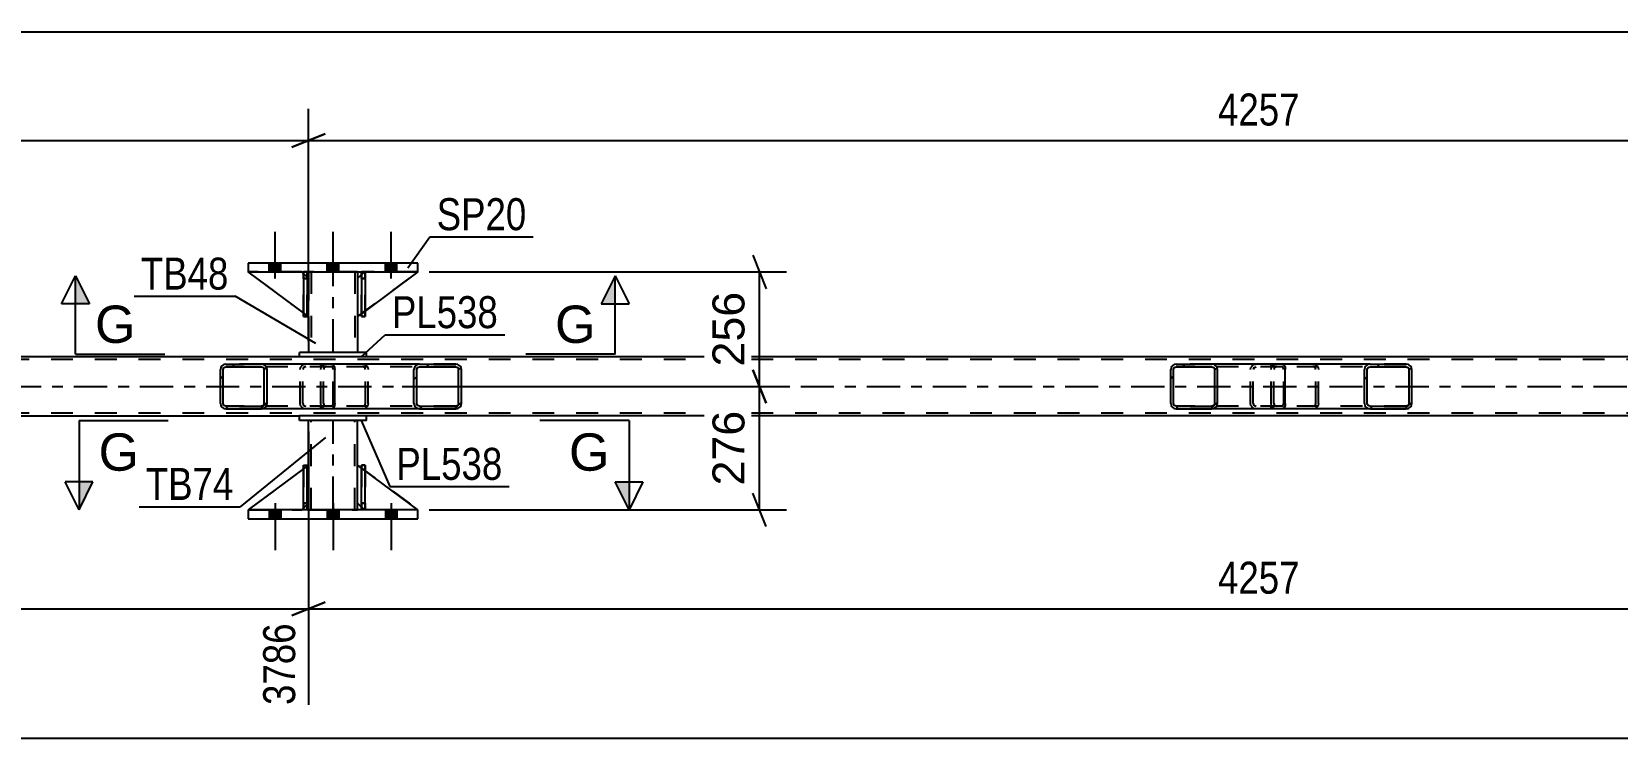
# Model space of a CAD drawing. Header units: millimetres. Extents: x 0 to 841, y 0 to 594.
# Drawn here: x 124.6 to 266.7, y 197.4 to 260.6 of the extents above; entities that cross this region are included whole.
import ezdxf

# ---------------------------------------------------------------- set-up
doc = ezdxf.new("R2010")
doc.units = ezdxf.units.MM
doc.linetypes.add('DXK_LINE_DOT2', pattern=[3.9198, 1.9599, -1.9599])
doc.linetypes.add('DXK_LINE_DOT3', pattern=[5.9187, 2.979, -0.9799, 0.9799, -0.9799])
doc.styles.add('Arial', font='arial.ttf', dxfattribs={"height": 0.2})
doc.styles.add('Arial Narrow', font='ARIALN.TTF', dxfattribs={"height": 0.2})

# ---------------------------------------------------------------- blocks, each defined once
blk = doc.blocks.new('Part-717034159-3066 - 2994')
at = {"color": 2, "linetype": 'Continuous'}
for p, q in [((716.29, 231.53), (57.38, 231.53)), ((57.38, 226.25), (148.62, 226.25)), ((318.88, 226.25), (154.62, 226.25))]:
    blk.add_line(p, q, dxfattribs=at)
at = {"color": 7, "linetype": 'DXK_LINE_DOT2'}
for p, q in [((716.29, 231.29), (57.38, 231.29)), ((716.29, 226.49), (57.38, 226.49)), ((154.62, 226.25), (148.62, 226.25))]:
    blk.add_line(p, q, dxfattribs=at)
at = {"color": 7, "linetype": 'DXK_LINE_DOT3'}
blk.add_line((57.38, 228.89), (716.29, 228.89), dxfattribs=at)
blk = doc.blocks.new('Part-717034159-3139 - 2994')
at = {"color": 7, "linetype": 'DXK_LINE_DOT2'}
for p, q in [((154.42, 239.14), (153.82, 238.54)), ((153.82, 235.14), (159.22, 239.14)), ((159.22, 239.14), (154.42, 239.14)), ((153.82, 238.54), (153.82, 235.14))]:
    blk.add_line(p, q, dxfattribs=at)
blk = doc.blocks.new('Part-717034159-3170 - 2994')
at = {"color": 2, "linetype": 'Continuous'}
for p, q in [((154.17, 238.89), (153.82, 238.54)), ((159.22, 239.14), (154.49, 235.64)), ((153.82, 238.54), (153.82, 235.14)), ((154.17, 235.4), (153.82, 235.14))]:
    blk.add_line(p, q, dxfattribs=at)
at = {"color": 7, "linetype": 'DXK_LINE_DOT2'}
for p, q in [((154.42, 239.14), (154.17, 238.89)), ((159.22, 239.14), (154.42, 239.14)), ((154.49, 235.64), (154.17, 235.4))]:
    blk.add_line(p, q, dxfattribs=at)
blk = doc.blocks.new('Bolt-717034159-3060 - 2994')
at = {"linetype": 'Continuous'}
for points in [[(145.9, 239.14), (146.94, 239.14), (146.94, 239.94), (145.9, 239.94)], [(145.9, 239.14), (146.94, 239.14), (146.94, 239.94), (145.9, 239.94)], [(145.9, 239.14), (146.94, 239.14), (146.94, 239.94), (145.9, 239.94)], [(151.1, 239.14), (152.14, 239.14), (152.14, 239.94), (151.1, 239.94)], [(151.1, 239.14), (152.14, 239.14), (152.14, 239.94), (151.1, 239.94)], [(156.3, 239.14), (157.34, 239.14), (157.34, 239.94), (156.3, 239.94)], [(156.3, 239.14), (157.34, 239.14), (157.34, 239.94), (156.3, 239.94)], [(156.3, 239.14), (157.34, 239.14), (157.34, 239.94), (156.3, 239.94)]]:
    blk.add_hatch(color=1, dxfattribs=at).paths.add_polyline_path(points)
at = {"color": 1, "linetype": 'Continuous'}
for p, q in [((146.42, 238.54), (146.42, 242.74)), ((146.42, 238.54), (146.42, 242.74)), ((146.42, 238.54), (146.42, 242.74)), ((151.62, 238.54), (151.62, 242.74)), ((151.62, 238.54), (151.62, 242.74)), ((156.82, 238.54), (156.82, 242.74)), ((156.82, 238.54), (156.82, 242.74)), ((156.82, 238.54), (156.82, 242.74)), ((145.9, 239.14), (145.9, 239.94)), ((145.9, 239.14), (145.9, 239.94)), ((145.9, 239.14), (145.9, 239.94)), ((146.94, 239.14), (146.94, 239.94)), ((146.94, 239.14), (146.94, 239.94)), ((146.94, 239.14), (146.94, 239.94)), ((151.1, 239.14), (151.1, 239.94)), ((151.1, 239.14), (151.1, 239.94)), ((152.14, 239.14), (152.14, 239.94)), ((152.14, 239.14), (152.14, 239.94)), ((156.3, 239.14), (156.3, 239.94)), ((156.3, 239.14), (156.3, 239.94)), ((156.3, 239.14), (156.3, 239.94)), ((157.34, 239.14), (157.34, 239.94)), ((157.34, 239.14), (157.34, 239.94)), ((157.34, 239.14), (157.34, 239.94))]:
    blk.add_line(p, q, dxfattribs=at)
blk = doc.blocks.new('Part-717034159-3137 - 2994')
at = {"linetype": 'Continuous'}
h = blk.add_hatch(dxfattribs=at)
h.set_pattern_fill('', scale=0.7, style=0, pattern_type=0)
h.set_pattern_definition([(45, (248.2128, 230.5906), (-1.57154, 1.57154), [])])
h.paths.add_polyline_path([(248.25, 230.41), (248.21, 230.59), (248.1, 230.75), (247.94, 230.85), (247.74, 230.89), (244.51, 230.89), (244.31, 230.85), (244.14, 230.75), (244.03, 230.59), (244, 230.41), (244, 227.37), (244.03, 227.18), (244.14, 227.03), (244.31, 226.92), (244.51, 226.89), (247.74, 226.89), (247.94, 226.92), (248.1, 227.03), (248.21, 227.18), (248.25, 227.37)])
h.paths.add_polyline_path([(247.98, 227.28), (247.92, 227.2), (247.84, 227.15), (247.74, 227.13), (244.51, 227.13), (244.41, 227.15), (244.33, 227.2), (244.27, 227.28), (244.25, 227.37), (244.25, 230.41), (244.27, 230.5), (244.33, 230.58), (244.41, 230.63), (244.51, 230.65), (247.74, 230.65), (247.84, 230.63), (247.92, 230.58), (247.98, 230.5), (248, 230.41), (248, 227.37)])
at = {"color": 7, "linetype": 'DXK_LINE_DOT2'}
for p, q in [((235.65, 230.41), (235.68, 230.59)), ((235.65, 227.37), (235.65, 230.41)), ((235.92, 230.5), (235.9, 230.41)), ((235.9, 227.37), (235.9, 230.41)), ((235.98, 230.58), (235.92, 230.5)), ((235.96, 230.85), (236.16, 230.89)), ((236.06, 230.63), (235.98, 230.58)), ((236.16, 230.65), (236.06, 230.63)), ((236.64, 230.89), (236.16, 230.89)), ((247.74, 230.65), (236.16, 230.65)), ((239.39, 230.89), (239.59, 230.85)), ((239.49, 230.63), (239.39, 230.65)), ((239.57, 230.58), (239.49, 230.63)), ((239.63, 230.5), (239.57, 230.58)), ((239.65, 230.41), (239.63, 230.5)), ((239.65, 227.37), (239.65, 230.41)), ((239.86, 230.59), (239.9, 230.41)), ((239.9, 227.37), (239.9, 230.41)), ((247.74, 230.89), (244.51, 230.89)), ((235.68, 227.18), (235.65, 227.37)), ((235.9, 227.37), (235.92, 227.28)), ((235.92, 227.28), (235.98, 227.2)), ((239.57, 227.2), (239.63, 227.28)), ((239.63, 227.28), (239.65, 227.37)), ((239.9, 227.37), (239.86, 227.18)), ((236.16, 226.89), (235.96, 226.92)), ((235.98, 227.2), (236.06, 227.15)), ((236.06, 227.15), (236.16, 227.13)), ((247.74, 227.13), (236.16, 227.13)), ((236.64, 226.89), (236.16, 226.89)), ((239.39, 227.13), (239.49, 227.15)), ((239.59, 226.92), (239.39, 226.89)), ((239.49, 227.15), (239.57, 227.2)), ((247.74, 226.89), (244.51, 226.89))]:
    blk.add_line(p, q, dxfattribs=at)
at = {"color": 2, "linetype": 'Continuous'}
for p, q in [((244.51, 230.89), (236.64, 230.89)), ((244.03, 230.59), (244, 230.41)), ((244, 227.37), (244, 230.41)), ((244.25, 230.41), (244.27, 230.5)), ((244.25, 227.37), (244.25, 230.41)), ((244.27, 230.5), (244.33, 230.58)), ((244.51, 230.89), (244.31, 230.85)), ((244.33, 230.58), (244.41, 230.63)), ((244.41, 230.63), (244.51, 230.65)), ((244.51, 230.89), (247.74, 230.89)), ((244.51, 230.65), (247.74, 230.65)), ((247.94, 230.85), (247.74, 230.89)), ((247.74, 230.65), (247.84, 230.63)), ((247.84, 230.63), (247.92, 230.58)), ((247.92, 230.58), (247.98, 230.5)), ((247.98, 230.5), (248, 230.41)), ((248, 227.37), (248, 230.41)), ((248.25, 230.41), (248.21, 230.59)), ((248.25, 227.37), (248.25, 230.41)), ((244, 227.37), (244.03, 227.18)), ((244.27, 227.28), (244.25, 227.37)), ((244.33, 227.2), (244.27, 227.28)), ((247.98, 227.28), (247.92, 227.2)), ((248, 227.37), (247.98, 227.28)), ((248.21, 227.18), (248.25, 227.37)), ((244.51, 226.89), (236.64, 226.89)), ((244.31, 226.92), (244.51, 226.89)), ((244.41, 227.15), (244.33, 227.2)), ((244.51, 227.13), (244.41, 227.15)), ((244.51, 227.13), (247.74, 227.13)), ((244.51, 226.89), (247.74, 226.89)), ((247.84, 227.15), (247.74, 227.13)), ((247.74, 226.89), (247.94, 226.92)), ((247.92, 227.2), (247.84, 227.15))]:
    blk.add_line(p, q, dxfattribs=at)
at = {"color": 7, "linetype": 'DXK_LINE_DOT2'}
for centre, start, end in [((236.14, 230.39), 110.7583, 155.6801), ((239.41, 230.39), 24.3199, 69.2417), ((236.14, 227.39), 204.3199, 249.2417), ((239.41, 227.39), 290.7583, 335.6801)]:
    blk.add_arc(centre, 0.496, start, end, dxfattribs=at)
at = {"color": 2, "linetype": 'Continuous'}
for centre, start, end in [((244.49, 230.39), 110.7583, 155.68), ((247.76, 230.39), 24.32, 69.2417), ((244.49, 227.39), 204.32, 249.2417), ((247.76, 227.39), 290.7583, 335.68)]:
    blk.add_arc(centre, 0.496, start, end, dxfattribs=at)
blk = doc.blocks.new('Part-717034159-3142 - 2994')
at = {"color": 2, "linetype": 'Continuous'}
for p, q in [((154.49, 239.14), (154.17, 239.14)), ((154.17, 239.14), (154.17, 235.14)), ((154.49, 239.14), (154.49, 239.14)), ((154.49, 239.14), (154.49, 235.14)), ((154.49, 235.14), (154.17, 235.14))]:
    blk.add_line(p, q, dxfattribs=at)
at = {"color": 7, "linetype": 'DXK_LINE_DOT2'}
for p, q in [((154.17, 238.54), (154.17, 239.14)), ((154.49, 238.54), (154.49, 239.14)), ((154.49, 239.14), (154.49, 239.14)), ((154.49, 238.54), (154.17, 238.54)), ((154.17, 238.54), (154.17, 235.14)), ((154.49, 235.14), (154.49, 238.54))]:
    blk.add_line(p, q, dxfattribs=at)
blk = doc.blocks.new('Part-717034159-3135 - 2994')
at = {"linetype": 'Continuous'}
h = blk.add_hatch(dxfattribs=at)
h.set_pattern_fill('', scale=0.7, style=0, pattern_type=0)
h.set_pattern_definition([(45, (163.0786, 230.5906), (-1.57154, 1.57154), [])])
h.paths.add_polyline_path([(163.12, 230.41), (163.08, 230.59), (162.97, 230.75), (162.8, 230.85), (162.61, 230.89), (159.37, 230.89), (159.18, 230.85), (159.01, 230.75), (158.9, 230.59), (158.86, 230.41), (158.86, 227.37), (158.9, 227.18), (159.01, 227.03), (159.18, 226.92), (159.37, 226.89), (162.61, 226.89), (162.8, 226.92), (162.97, 227.03), (163.08, 227.18), (163.12, 227.37)])
h.paths.add_polyline_path([(162.84, 227.28), (162.79, 227.2), (162.7, 227.15), (162.61, 227.13), (159.37, 227.13), (159.27, 227.15), (159.19, 227.2), (159.14, 227.28), (159.12, 227.37), (159.12, 230.41), (159.14, 230.5), (159.19, 230.58), (159.27, 230.63), (159.37, 230.65), (162.61, 230.65), (162.7, 230.63), (162.79, 230.58), (162.84, 230.5), (162.86, 230.41), (162.86, 227.37)])
at = {"color": 7, "linetype": 'DXK_LINE_DOT2'}
for p, q in [((150.51, 230.41), (150.55, 230.59)), ((150.51, 227.37), (150.51, 230.41)), ((150.79, 230.5), (150.77, 230.41)), ((150.77, 227.37), (150.77, 230.41)), ((150.84, 230.58), (150.79, 230.5)), ((150.83, 230.85), (151.02, 230.89)), ((150.92, 230.63), (150.84, 230.58)), ((151.02, 230.65), (150.92, 230.63)), ((151.5, 230.89), (151.02, 230.89)), ((162.61, 230.65), (151.02, 230.65)), ((154.26, 230.89), (154.45, 230.85)), ((154.36, 230.63), (154.26, 230.65)), ((154.44, 230.58), (154.36, 230.63)), ((154.49, 230.5), (154.44, 230.58)), ((154.51, 230.41), (154.49, 230.5)), ((154.51, 227.37), (154.51, 230.41)), ((154.73, 230.59), (154.77, 230.41)), ((154.77, 227.37), (154.77, 230.41)), ((162.61, 230.89), (159.37, 230.89)), ((150.55, 227.18), (150.51, 227.37)), ((150.77, 227.37), (150.79, 227.28)), ((150.79, 227.28), (150.84, 227.2)), ((154.44, 227.2), (154.49, 227.28)), ((154.49, 227.28), (154.51, 227.37)), ((154.77, 227.37), (154.73, 227.18)), ((151.02, 226.89), (150.83, 226.92)), ((150.84, 227.2), (150.92, 227.15)), ((150.92, 227.15), (151.02, 227.13)), ((162.61, 227.13), (151.02, 227.13)), ((151.5, 226.89), (151.02, 226.89)), ((154.26, 227.13), (154.36, 227.15)), ((154.45, 226.92), (154.26, 226.89)), ((154.36, 227.15), (154.44, 227.2)), ((162.61, 226.89), (159.37, 226.89))]:
    blk.add_line(p, q, dxfattribs=at)
at = {"color": 2, "linetype": 'Continuous'}
for p, q in [((159.37, 230.89), (151.5, 230.89)), ((158.9, 230.59), (158.86, 230.41)), ((158.86, 227.37), (158.86, 230.41)), ((159.12, 230.41), (159.14, 230.5)), ((159.12, 227.37), (159.12, 230.41)), ((159.14, 230.5), (159.19, 230.58)), ((159.37, 230.89), (159.18, 230.85)), ((159.19, 230.58), (159.27, 230.63)), ((159.27, 230.63), (159.37, 230.65)), ((159.37, 230.89), (162.61, 230.89)), ((159.37, 230.65), (162.61, 230.65)), ((162.8, 230.85), (162.61, 230.89)), ((162.61, 230.65), (162.7, 230.63)), ((162.7, 230.63), (162.79, 230.58)), ((162.79, 230.58), (162.84, 230.5)), ((162.84, 230.5), (162.86, 230.41)), ((162.86, 227.37), (162.86, 230.41)), ((163.12, 230.41), (163.08, 230.59)), ((163.12, 227.37), (163.12, 230.41)), ((158.86, 227.37), (158.9, 227.18)), ((159.14, 227.28), (159.12, 227.37)), ((159.19, 227.2), (159.14, 227.28)), ((162.84, 227.28), (162.79, 227.2)), ((162.86, 227.37), (162.84, 227.28)), ((163.08, 227.18), (163.12, 227.37)), ((159.37, 226.89), (151.5, 226.89)), ((159.18, 226.92), (159.37, 226.89)), ((159.27, 227.15), (159.19, 227.2)), ((159.37, 227.13), (159.27, 227.15)), ((159.37, 227.13), (162.61, 227.13)), ((159.37, 226.89), (162.61, 226.89)), ((162.7, 227.15), (162.61, 227.13)), ((162.61, 226.89), (162.8, 226.92)), ((162.79, 227.2), (162.7, 227.15))]:
    blk.add_line(p, q, dxfattribs=at)
at = {"color": 7, "linetype": 'DXK_LINE_DOT2'}
for centre, start, end in [((151, 230.39), 110.7583, 155.6801), ((154.28, 230.39), 24.3199, 69.2417), ((151, 227.39), 204.3199, 249.2417), ((154.28, 227.39), 290.7583, 335.6801)]:
    blk.add_arc(centre, 0.496, start, end, dxfattribs=at)
at = {"color": 2, "linetype": 'Continuous'}
for centre, start, end in [((159.35, 230.39), 110.7583, 155.68), ((162.63, 230.39), 24.32, 69.2417), ((159.35, 227.39), 204.32, 249.2417), ((162.63, 227.39), 290.7583, 335.68)]:
    blk.add_arc(centre, 0.496, start, end, dxfattribs=at)
blk = doc.blocks.new('Part-717034159-3136 - 2994')
at = {"linetype": 'Continuous'}
h = blk.add_hatch(dxfattribs=at)
h.set_pattern_fill('', scale=0.7, style=0, pattern_type=0)
h.set_pattern_definition([(45, (230.8013, 230.5906), (-1.57154, 1.57154), [])])
h.paths.add_polyline_path([(230.84, 230.41), (230.8, 230.59), (230.69, 230.75), (230.53, 230.85), (230.34, 230.89), (227.15, 230.89), (226.96, 230.85), (226.8, 230.75), (226.69, 230.59), (226.65, 230.41), (226.65, 227.37), (226.69, 227.18), (226.8, 227.03), (226.96, 226.92), (227.15, 226.89), (230.34, 226.89), (230.53, 226.92), (230.69, 227.03), (230.8, 227.18), (230.84, 227.37)])
h.paths.add_polyline_path([(230.57, 227.28), (230.51, 227.2), (230.43, 227.15), (230.34, 227.13), (227.15, 227.13), (227.06, 227.15), (226.97, 227.2), (226.92, 227.28), (226.9, 227.37), (226.9, 230.41), (226.92, 230.5), (226.97, 230.58), (227.06, 230.63), (227.15, 230.65), (230.34, 230.65), (230.43, 230.63), (230.51, 230.58), (230.57, 230.5), (230.59, 230.41), (230.59, 227.37)])
at = {"color": 2, "linetype": 'Continuous'}
for p, q in [((226.69, 230.59), (226.65, 230.41)), ((226.65, 227.37), (226.65, 230.41)), ((226.9, 230.41), (226.92, 230.5)), ((226.9, 227.37), (226.9, 230.41)), ((226.92, 230.5), (226.97, 230.58)), ((227.15, 230.89), (226.96, 230.85)), ((226.97, 230.58), (227.06, 230.63)), ((227.06, 230.63), (227.15, 230.65)), ((227.15, 230.89), (230.34, 230.89)), ((227.15, 230.65), (230.34, 230.65)), ((236.64, 230.89), (230.34, 230.89)), ((230.53, 230.85), (230.34, 230.89)), ((230.34, 230.65), (230.43, 230.63)), ((230.43, 230.63), (230.51, 230.58)), ((230.51, 230.58), (230.57, 230.5)), ((230.57, 230.5), (230.59, 230.41)), ((230.59, 227.37), (230.59, 230.41)), ((230.84, 230.41), (230.8, 230.59)), ((230.84, 227.37), (230.84, 230.41)), ((236.64, 230.89), (236.74, 230.85)), ((236.74, 230.85), (236.83, 230.75)), ((236.83, 230.75), (236.89, 230.59)), ((236.89, 230.59), (236.91, 230.41)), ((236.91, 227.37), (236.91, 230.41)), ((226.65, 227.37), (226.69, 227.18)), ((226.92, 227.28), (226.9, 227.37)), ((226.97, 227.2), (226.92, 227.28)), ((230.57, 227.28), (230.51, 227.2)), ((230.59, 227.37), (230.57, 227.28)), ((230.8, 227.18), (230.84, 227.37)), ((236.91, 227.37), (236.89, 227.18)), ((226.96, 226.92), (227.15, 226.89)), ((227.06, 227.15), (226.97, 227.2)), ((227.15, 227.13), (227.06, 227.15)), ((227.15, 227.13), (230.34, 227.13)), ((227.15, 226.89), (230.34, 226.89)), ((230.43, 227.15), (230.34, 227.13)), ((230.34, 226.89), (230.53, 226.92)), ((236.64, 226.89), (230.34, 226.89)), ((230.51, 227.2), (230.43, 227.15)), ((236.74, 226.92), (236.64, 226.89)), ((236.83, 227.03), (236.74, 226.92)), ((236.89, 227.18), (236.83, 227.03))]:
    blk.add_line(p, q, dxfattribs=at)
at = {"color": 7, "linetype": 'DXK_LINE_DOT2'}
for p, q in [((230.34, 230.89), (227.15, 230.89)), ((236.64, 230.65), (227.15, 230.65)), ((233.8, 230.41), (233.84, 230.59)), ((233.8, 227.37), (233.8, 230.41)), ((234.07, 230.5), (234.05, 230.41)), ((234.05, 227.37), (234.05, 230.41)), ((234.13, 230.58), (234.07, 230.5)), ((234.11, 230.85), (234.3, 230.89)), ((234.13, 230.58), (234.15, 230.59)), ((234.15, 230.59), (234.21, 230.63)), ((234.21, 230.63), (234.3, 230.65)), ((235.65, 230.65), (235.65, 230.89)), ((236.69, 230.63), (236.64, 230.65)), ((236.73, 230.58), (236.69, 230.63)), ((236.76, 230.5), (236.73, 230.58)), ((236.77, 230.41), (236.76, 230.5)), ((236.77, 227.37), (236.77, 230.41)), ((233.84, 227.18), (233.8, 227.37)), ((234.05, 227.37), (234.07, 227.28)), ((234.07, 227.28), (234.13, 227.2)), ((236.73, 227.2), (236.76, 227.28)), ((236.76, 227.28), (236.77, 227.37)), ((236.64, 227.13), (227.15, 227.13)), ((230.34, 226.89), (227.15, 226.89)), ((234.3, 226.89), (234.11, 226.92)), ((234.13, 227.2), (234.15, 227.18)), ((234.15, 227.18), (234.21, 227.15)), ((234.21, 227.15), (234.3, 227.13)), ((235.65, 226.89), (235.65, 227.13)), ((236.64, 227.13), (236.69, 227.15)), ((236.69, 227.15), (236.73, 227.2))]:
    blk.add_line(p, q, dxfattribs=at)
at = {"color": 2, "linetype": 'Continuous'}
for centre, start, end in [((227.14, 230.39), 111.1941, 156.1506), ((230.35, 230.39), 23.8494, 68.8059), ((227.14, 227.38), 203.8494, 248.8059), ((230.35, 227.38), 291.1941, 336.1506)]:
    blk.add_arc(centre, 0.492, start, end, dxfattribs=at)
at = {"color": 7, "linetype": 'DXK_LINE_DOT2'}
for centre, start, end in [((234.29, 230.39), 111.1941, 156.1506), ((234.29, 227.38), 203.8494, 248.8059)]:
    blk.add_arc(centre, 0.492, start, end, dxfattribs=at)
blk = doc.blocks.new('Part-717034159-3140 - 2994')
at = {"color": 2, "linetype": 'Continuous'}
for p, q in [((148.97, 235.47), (144.02, 239.14)), ((148.97, 238.98), (148.82, 239.14)), ((149.42, 238.54), (149.29, 238.66)), ((149.42, 238.54), (149.42, 238.54)), ((149.42, 235.14), (149.42, 238.54)), ((149.29, 235.23), (149.42, 235.14)), ((149.42, 235.14), (149.42, 235.14))]:
    blk.add_line(p, q, dxfattribs=at)
at = {"color": 7, "linetype": 'DXK_LINE_DOT2'}
for p, q in [((148.82, 239.14), (144.02, 239.14)), ((148.82, 239.14), (149.42, 238.54)), ((149.29, 238.66), (148.97, 238.98)), ((149.42, 238.54), (149.42, 235.14)), ((149.29, 235.23), (148.97, 235.47))]:
    blk.add_line(p, q, dxfattribs=at)
blk = doc.blocks.new('Part-717034159-3141 - 2994')
at = {"color": 7, "linetype": 'DXK_LINE_DOT2'}
for p, q in [((149.42, 235.14), (144.02, 239.14)), ((144.02, 239.14), (148.82, 239.14)), ((148.82, 239.14), (149.42, 238.54)), ((149.42, 238.54), (148.82, 239.14)), ((149.42, 238.54), (149.42, 235.14)), ((149.42, 238.54), (149.42, 238.54)), ((149.42, 238.54), (149.42, 235.14))]:
    blk.add_line(p, q, dxfattribs=at)
blk = doc.blocks.new('Part-717034159-3143 - 2994')
at = {"color": 2, "linetype": 'Continuous'}
for p, q in [((149.29, 239.14), (148.97, 239.14)), ((148.97, 239.14), (148.97, 235.14)), ((149.29, 239.14), (149.29, 239.14)), ((149.29, 239.14), (149.29, 235.14)), ((149.29, 235.14), (148.97, 235.14))]:
    blk.add_line(p, q, dxfattribs=at)
at = {"color": 7, "linetype": 'DXK_LINE_DOT2'}
for p, q in [((148.97, 238.54), (148.97, 239.14)), ((149.29, 238.54), (149.29, 239.14)), ((149.29, 239.14), (149.29, 239.14)), ((149.29, 238.54), (148.97, 238.54)), ((148.97, 238.54), (148.97, 235.14)), ((149.29, 235.14), (149.29, 238.54))]:
    blk.add_line(p, q, dxfattribs=at)
blk = doc.blocks.new('Part-717034159-3144 - 2994')
at = {"color": 7, "linetype": 'DXK_LINE_DOT2'}
for p, q in [((154.17, 238.54), (154.17, 239.14)), ((154.17, 239.14), (154.17, 239.14)), ((154.17, 239.14), (154.17, 235.14)), ((154.49, 239.14), (154.17, 239.14)), ((154.49, 238.54), (154.49, 239.14)), ((154.49, 235.14), (154.49, 239.14)), ((154.17, 235.14), (154.17, 238.54)), ((154.17, 238.54), (154.49, 238.54)), ((154.49, 238.54), (154.49, 235.14)), ((154.17, 235.14), (154.49, 235.14))]:
    blk.add_line(p, q, dxfattribs=at)
blk = doc.blocks.new('Part-717034159-3163 - 2994')
at = {"color": 2, "linetype": 'Continuous'}
for p, q in [((159.22, 239.94), (144.02, 239.94)), ((144.02, 239.94), (144.02, 239.14)), ((144.02, 239.14), (159.22, 239.14)), ((159.22, 239.14), (159.22, 239.94))]:
    blk.add_line(p, q, dxfattribs=at)
blk = doc.blocks.new('Part-717034159-3201 - 2994')
at = {"linetype": 'Continuous'}
h = blk.add_hatch(dxfattribs=at)
h.set_pattern_fill('', scale=0.7, style=0, pattern_type=0)
h.set_pattern_definition([(45, (145.667, 230.5906), (-1.57154, 1.57154), [])])
h.paths.add_polyline_path([(145.71, 230.41), (145.67, 230.59), (145.56, 230.75), (145.39, 230.85), (145.2, 230.89), (142.02, 230.89), (141.83, 230.85), (141.66, 230.75), (141.55, 230.59), (141.52, 230.41), (141.52, 227.37), (141.55, 227.18), (141.66, 227.03), (141.83, 226.92), (142.02, 226.89), (145.2, 226.89), (145.39, 226.92), (145.56, 227.03), (145.67, 227.18), (145.71, 227.37)])
h.paths.add_polyline_path([(145.43, 227.28), (145.38, 227.2), (145.3, 227.15), (145.2, 227.13), (142.02, 227.13), (141.92, 227.15), (141.84, 227.2), (141.79, 227.28), (141.77, 227.37), (141.77, 230.41), (141.79, 230.5), (141.84, 230.58), (141.92, 230.63), (142.02, 230.65), (145.2, 230.65), (145.3, 230.63), (145.38, 230.58), (145.43, 230.5), (145.45, 230.41), (145.45, 227.37)])
at = {"color": 2, "linetype": 'Continuous'}
for p, q in [((141.55, 230.59), (141.52, 230.41)), ((141.52, 227.37), (141.52, 230.41)), ((141.77, 230.41), (141.79, 230.5)), ((141.77, 227.37), (141.77, 230.41)), ((141.79, 230.5), (141.84, 230.58)), ((142.02, 230.89), (141.83, 230.85)), ((141.84, 230.58), (141.92, 230.63)), ((141.92, 230.63), (142.02, 230.65)), ((142.02, 230.89), (145.2, 230.89)), ((142.02, 230.65), (145.2, 230.65)), ((151.5, 230.89), (145.2, 230.89)), ((145.39, 230.85), (145.2, 230.89)), ((145.2, 230.65), (145.3, 230.63)), ((145.3, 230.63), (145.38, 230.58)), ((145.38, 230.58), (145.43, 230.5)), ((145.43, 230.5), (145.45, 230.41)), ((145.45, 227.37), (145.45, 230.41)), ((145.71, 230.41), (145.67, 230.59)), ((145.71, 227.37), (145.71, 230.41)), ((151.5, 230.89), (151.61, 230.85)), ((151.61, 230.85), (151.69, 230.75)), ((151.69, 230.75), (151.75, 230.59)), ((151.75, 230.59), (151.77, 230.41)), ((151.77, 227.37), (151.77, 230.41)), ((141.52, 227.37), (141.55, 227.18)), ((141.79, 227.28), (141.77, 227.37)), ((141.84, 227.2), (141.79, 227.28)), ((145.43, 227.28), (145.38, 227.2)), ((145.45, 227.37), (145.43, 227.28)), ((145.67, 227.18), (145.71, 227.37)), ((151.77, 227.37), (151.75, 227.18)), ((141.83, 226.92), (142.02, 226.89)), ((141.92, 227.15), (141.84, 227.2)), ((142.02, 227.13), (141.92, 227.15)), ((142.02, 227.13), (145.2, 227.13)), ((142.02, 226.89), (145.2, 226.89)), ((145.3, 227.15), (145.2, 227.13)), ((145.2, 226.89), (145.39, 226.92)), ((151.5, 226.89), (145.2, 226.89)), ((145.38, 227.2), (145.3, 227.15)), ((151.61, 226.92), (151.5, 226.89)), ((151.69, 227.03), (151.61, 226.92)), ((151.75, 227.18), (151.69, 227.03))]:
    blk.add_line(p, q, dxfattribs=at)
at = {"color": 7, "linetype": 'DXK_LINE_DOT2'}
for p, q in [((145.2, 230.89), (142.02, 230.89)), ((151.5, 230.65), (142.02, 230.65)), ((148.67, 230.41), (148.7, 230.59)), ((148.67, 227.37), (148.67, 230.41)), ((148.94, 230.5), (148.92, 230.41)), ((148.92, 227.37), (148.92, 230.41)), ((148.99, 230.58), (148.94, 230.5)), ((148.98, 230.85), (149.17, 230.89)), ((149.07, 230.63), (148.99, 230.58)), ((149.17, 230.65), (149.07, 230.63)), ((150.51, 230.65), (150.51, 230.89)), ((151.56, 230.63), (151.5, 230.65)), ((151.6, 230.58), (151.56, 230.63)), ((151.63, 230.5), (151.6, 230.58)), ((151.64, 230.41), (151.63, 230.5)), ((151.64, 227.37), (151.64, 230.41)), ((148.7, 227.18), (148.67, 227.37)), ((148.92, 227.37), (148.94, 227.28)), ((148.94, 227.28), (148.99, 227.2)), ((151.6, 227.2), (151.63, 227.28)), ((151.63, 227.28), (151.64, 227.37)), ((151.5, 227.13), (142.02, 227.13)), ((145.2, 226.89), (142.02, 226.89)), ((149.17, 226.89), (148.98, 226.92)), ((148.99, 227.2), (149.01, 227.18)), ((149.01, 227.18), (149.07, 227.15)), ((149.07, 227.15), (149.17, 227.13)), ((150.51, 226.89), (150.51, 227.13)), ((151.5, 227.13), (151.56, 227.15)), ((151.56, 227.15), (151.6, 227.2))]:
    blk.add_line(p, q, dxfattribs=at)
at = {"color": 2, "linetype": 'Continuous'}
for centre, start, end in [((142, 230.39), 111.1941, 156.1506), ((145.22, 230.39), 23.8494, 68.8059), ((142, 227.38), 203.8494, 248.8059), ((145.22, 227.38), 291.1941, 336.1506)]:
    blk.add_arc(centre, 0.492, start, end, dxfattribs=at)
at = {"color": 7, "linetype": 'DXK_LINE_DOT2'}
for centre, start, end in [((149.15, 230.39), 111.1941, 156.1506), ((149.15, 227.38), 203.8494, 248.8059)]:
    blk.add_arc(centre, 0.492, start, end, dxfattribs=at)
blk = doc.blocks.new('Part-717034159-3204 - 2994')
at = {"color": 7, "linetype": 'DXK_LINE_DOT2'}
for p, q in [((149.42, 221.85), (144.02, 217.85)), ((149.42, 218.45), (149.42, 221.85)), ((149.42, 221.85), (149.42, 218.45)), ((144.02, 217.85), (148.82, 217.85)), ((148.82, 217.85), (149.42, 218.45)), ((149.42, 218.45), (148.82, 217.85)), ((149.42, 218.45), (149.42, 218.45))]:
    blk.add_line(p, q, dxfattribs=at)
blk = doc.blocks.new('Part-717034159-3205 - 2994')
at = {"color": 2, "linetype": 'Continuous'}
for p, q in [((148.97, 217.85), (148.97, 221.85)), ((148.97, 221.85), (149.29, 221.85)), ((149.29, 217.85), (149.29, 221.85)), ((148.97, 217.85), (148.97, 217.85)), ((149.29, 217.85), (148.97, 217.85))]:
    blk.add_line(p, q, dxfattribs=at)
at = {"color": 7, "linetype": 'DXK_LINE_DOT2'}
for p, q in [((148.97, 221.85), (148.97, 218.45)), ((149.29, 218.45), (149.29, 221.85)), ((148.97, 218.45), (148.97, 217.85)), ((148.97, 218.45), (149.29, 218.45)), ((149.29, 217.85), (149.29, 218.45)), ((149.29, 217.85), (149.29, 217.85))]:
    blk.add_line(p, q, dxfattribs=at)
blk = doc.blocks.new('Part-717034159-3206 - 2994')
at = {"color": 2, "linetype": 'Continuous'}
for p, q in [((154.17, 217.85), (154.17, 221.85)), ((154.17, 221.85), (154.49, 221.85)), ((154.49, 217.85), (154.49, 221.85)), ((154.17, 217.85), (154.17, 217.85)), ((154.49, 217.85), (154.17, 217.85))]:
    blk.add_line(p, q, dxfattribs=at)
at = {"color": 7, "linetype": 'DXK_LINE_DOT2'}
for p, q in [((154.17, 221.85), (154.17, 218.45)), ((154.49, 218.45), (154.49, 221.85)), ((154.17, 218.45), (154.17, 217.85)), ((154.17, 218.45), (154.49, 218.45)), ((154.49, 217.85), (154.49, 218.45)), ((154.49, 217.85), (154.49, 217.85))]:
    blk.add_line(p, q, dxfattribs=at)
blk = doc.blocks.new('Part-717034159-3207 - 2994')
at = {"color": 7, "linetype": 'DXK_LINE_DOT2'}
for p, q in [((148.97, 221.85), (149.29, 221.85)), ((148.97, 218.45), (148.97, 221.85)), ((148.97, 221.85), (148.97, 217.85)), ((149.29, 221.85), (149.29, 218.45)), ((149.29, 217.85), (149.29, 221.75)), ((149.29, 218.45), (148.97, 218.45)), ((148.97, 217.85), (148.97, 218.45)), ((149.29, 217.85), (148.97, 217.85)), ((149.29, 218.45), (149.29, 217.85)), ((149.29, 217.85), (149.29, 217.85))]:
    blk.add_line(p, q, dxfattribs=at)
blk = doc.blocks.new('Part-717034159-3208 - 2994')
at = {"color": 7, "linetype": 'DXK_LINE_DOT2'}
for p, q in [((154.49, 221.85), (154.17, 221.85)), ((154.17, 218.45), (154.17, 221.85)), ((154.17, 221.85), (154.17, 217.85)), ((154.49, 221.85), (154.49, 218.45)), ((154.49, 217.85), (154.49, 221.85)), ((154.49, 218.45), (154.17, 218.45)), ((154.17, 217.85), (154.17, 218.45)), ((154.49, 217.85), (154.17, 217.85)), ((154.49, 218.45), (154.49, 217.85)), ((154.49, 217.85), (154.49, 217.85))]:
    blk.add_line(p, q, dxfattribs=at)
blk = doc.blocks.new('Part-717034159-3209 - 2994')
at = {"color": 7, "linetype": 'DXK_LINE_DOT2'}
for p, q in [((148.97, 238.54), (148.97, 239.14)), ((148.97, 239.14), (148.97, 239.14)), ((148.97, 239.14), (148.97, 235.14)), ((149.29, 239.14), (148.97, 239.14)), ((149.29, 238.54), (149.29, 239.14)), ((149.29, 235.14), (149.29, 239.14)), ((148.97, 235.14), (148.97, 238.54)), ((148.97, 238.54), (149.29, 238.54)), ((149.29, 238.54), (149.29, 235.14)), ((148.97, 235.14), (149.29, 235.14))]:
    blk.add_line(p, q, dxfattribs=at)
blk = doc.blocks.new('Part-717034159-3228 - 2994')
at = {"color": 2, "linetype": 'Continuous'}
for p, q in [((149.42, 239.14), (149.42, 238.54)), ((153.82, 239.14), (153.82, 238.54)), ((149.42, 235.14), (149.42, 231.94)), ((153.82, 235.14), (153.82, 231.94))]:
    blk.add_line(p, q, dxfattribs=at)
at = {"color": 7, "linetype": 'DXK_LINE_DOT2'}
for p, q in [((153.82, 239.14), (149.42, 239.14)), ((149.66, 239.14), (149.66, 231.94)), ((153.58, 239.14), (153.58, 231.94)), ((149.42, 238.54), (149.42, 235.14)), ((153.82, 238.54), (153.82, 235.14)), ((153.82, 231.94), (149.42, 231.94))]:
    blk.add_line(p, q, dxfattribs=at)
at = {"color": 7, "linetype": 'DXK_LINE_DOT3'}
blk.add_line((151.62, 231.94), (151.62, 239.14), dxfattribs=at)
blk = doc.blocks.new('Part-717034159-3233 - 2994')
at = {"color": 2, "linetype": 'Continuous'}
for p, q in [((154.62, 231.94), (148.62, 231.94)), ((148.62, 231.54), (148.62, 231.94)), ((154.62, 231.54), (148.62, 231.54)), ((154.62, 231.54), (154.62, 231.94))]:
    blk.add_line(p, q, dxfattribs=at)
blk = doc.blocks.new('Part-717034159-3238 - 2994')
at = {"color": 2, "linetype": 'Continuous'}
for p, q in [((154.62, 226.25), (148.62, 226.25)), ((148.62, 225.85), (148.62, 226.25)), ((154.62, 225.85), (148.62, 225.85)), ((154.62, 225.85), (154.62, 226.25))]:
    blk.add_line(p, q, dxfattribs=at)
blk = doc.blocks.new('Part-717034159-3243 - 2994')
at = {"color": 2, "linetype": 'Continuous'}
for p, q in [((149.42, 221.85), (149.42, 225.85)), ((153.82, 221.85), (153.82, 225.85)), ((149.42, 217.85), (149.42, 218.45)), ((153.82, 217.85), (153.82, 218.45))]:
    blk.add_line(p, q, dxfattribs=at)
at = {"color": 7, "linetype": 'DXK_LINE_DOT2'}
for p, q in [((153.82, 225.85), (149.42, 225.85)), ((149.66, 217.85), (149.66, 225.85)), ((153.58, 217.85), (153.58, 225.85)), ((149.42, 218.45), (149.42, 221.85)), ((153.82, 218.45), (153.82, 221.85)), ((149.42, 217.85), (153.82, 217.85))]:
    blk.add_line(p, q, dxfattribs=at)
at = {"color": 7, "linetype": 'DXK_LINE_DOT3'}
blk.add_line((151.62, 217.85), (151.62, 225.85), dxfattribs=at)
blk = doc.blocks.new('Part-717034159-3248 - 2994')
at = {"color": 2, "linetype": 'Continuous'}
for p, q in [((144.02, 217.85), (144.02, 217.05)), ((159.22, 217.85), (144.02, 217.85)), ((159.22, 217.05), (159.22, 217.85)), ((144.02, 217.05), (159.22, 217.05))]:
    blk.add_line(p, q, dxfattribs=at)
blk = doc.blocks.new('Part-717034159-3251 - 2994')
at = {"color": 2, "linetype": 'Continuous'}
for p, q in [((153.82, 218.45), (153.82, 221.85)), ((154.17, 221.58), (153.82, 221.85)), ((159.22, 217.85), (154.49, 221.35)), ((154.17, 218.09), (153.82, 218.45))]:
    blk.add_line(p, q, dxfattribs=at)
at = {"color": 7, "linetype": 'DXK_LINE_DOT2'}
for p, q in [((154.49, 221.35), (154.17, 221.58)), ((154.42, 217.85), (154.17, 218.09)), ((159.22, 217.85), (154.42, 217.85)), ((159.22, 217.85), (159.22, 217.85)), ((159.22, 217.85), (159.22, 217.85))]:
    blk.add_line(p, q, dxfattribs=at)
blk = doc.blocks.new('Part-717034159-3254 - 2994')
at = {"color": 7, "linetype": 'DXK_LINE_DOT2'}
for p, q in [((153.82, 218.45), (153.82, 221.85)), ((153.82, 221.85), (159.22, 217.85)), ((154.42, 217.85), (153.82, 218.45)), ((159.22, 217.85), (154.42, 217.85))]:
    blk.add_line(p, q, dxfattribs=at)
blk = doc.blocks.new('Part-717034159-3257 - 2994')
at = {"color": 7, "linetype": 'DXK_LINE_DOT2'}
for p, q in [((149.29, 221.75), (148.97, 221.52)), ((149.42, 218.45), (149.42, 221.85)), ((144.02, 217.85), (148.82, 217.85)), ((149.42, 218.45), (148.82, 217.85)), ((149.29, 218.32), (148.97, 218))]:
    blk.add_line(p, q, dxfattribs=at)
at = {"color": 2, "linetype": 'Continuous'}
for p, q in [((149.42, 221.85), (149.29, 221.75)), ((149.42, 218.45), (149.42, 221.85)), ((148.97, 221.52), (144.02, 217.85)), ((148.97, 218), (148.82, 217.85)), ((149.42, 218.45), (149.29, 218.32)), ((149.42, 218.45), (149.42, 218.45))]:
    blk.add_line(p, q, dxfattribs=at)
blk = doc.blocks.new('Bolt-717034159-3259 - 2994')
at = {"linetype": 'Continuous'}
for points in [[(146.94, 217.85), (145.9, 217.85), (145.9, 217.05), (146.94, 217.05)], [(146.94, 217.85), (145.9, 217.85), (145.9, 217.05), (146.94, 217.05)], [(146.94, 217.85), (145.9, 217.85), (145.9, 217.05), (146.94, 217.05)], [(152.14, 217.85), (151.1, 217.85), (151.1, 217.05), (152.14, 217.05)], [(152.14, 217.85), (151.1, 217.85), (151.1, 217.05), (152.14, 217.05)], [(157.34, 217.85), (156.3, 217.85), (156.3, 217.05), (157.34, 217.05)], [(157.34, 217.85), (156.3, 217.85), (156.3, 217.05), (157.34, 217.05)], [(157.34, 217.85), (156.3, 217.85), (156.3, 217.05), (157.34, 217.05)]]:
    blk.add_hatch(color=1, dxfattribs=at).paths.add_polyline_path(points)
at = {"color": 1, "linetype": 'Continuous'}
for p, q in [((145.9, 217.85), (145.9, 217.05)), ((145.9, 217.85), (145.9, 217.05)), ((145.9, 217.85), (145.9, 217.05)), ((146.42, 218.45), (146.42, 214.25)), ((146.42, 218.45), (146.42, 214.25)), ((146.42, 218.45), (146.42, 214.25)), ((146.94, 217.85), (146.94, 217.05)), ((146.94, 217.85), (146.94, 217.05)), ((146.94, 217.85), (146.94, 217.05)), ((151.1, 217.85), (151.1, 217.05)), ((151.1, 217.85), (151.1, 217.05)), ((151.62, 218.45), (151.62, 214.25)), ((151.62, 218.45), (151.62, 214.25)), ((152.14, 217.85), (152.14, 217.05)), ((152.14, 217.85), (152.14, 217.05)), ((156.3, 217.85), (156.3, 217.05)), ((156.3, 217.85), (156.3, 217.05)), ((156.3, 217.85), (156.3, 217.05)), ((156.82, 218.45), (156.82, 214.25)), ((156.82, 218.45), (156.82, 214.25)), ((156.82, 218.45), (156.82, 214.25)), ((157.34, 217.85), (157.34, 217.05)), ((157.34, 217.85), (157.34, 217.05)), ((157.34, 217.85), (157.34, 217.05))]:
    blk.add_line(p, q, dxfattribs=at)
blk = doc.blocks.new('StraightDimension-717034159-8060 - 2994')
at = {"color": 7, "linetype": 'Continuous'}
blk.add_line((48.76, 260.64), (724.91, 260.64), dxfattribs=at)
blk = doc.blocks.new('StraightDimension-717034159-3390 - 2994')
at = {"color": 7, "linetype": 'Continuous'}
for p, q in [((189.22, 240.64), (190.42, 237.64)), ((160.22, 239.14), (192.22, 239.14)), ((189.82, 228.89), (189.82, 239.14)), ((190.42, 227.39), (189.22, 230.39)), ((157.82, 228.89), (192.22, 228.89))]:
    blk.add_line(p, q, dxfattribs=at)
at = {"color": 0}
blk.add_wipeout([(189.07, 237.95), (184.87, 237.95), (184.87, 230.08), (189.07, 230.08)], dxfattribs=at)
at = {"color": 3, "style": 'Arial'}
blk.add_text('256', height=2.865, rotation=90.0002, dxfattribs=at).set_placement((188.47, 230.68))
blk = doc.blocks.new('StraightDimension-717034159-3332 - 2994')
at = {"color": 7, "linetype": 'Continuous'}
for p, q in [((48.76, 225.25), (48.76, 205.86)), ((149.42, 224.85), (149.42, 200.38)), ((50.26, 209.59), (47.26, 208.39)), ((48.76, 208.99), (149.42, 208.99)), ((147.92, 208.39), (150.92, 209.59))]:
    blk.add_line(p, q, dxfattribs=at)
at = {"color": 0}
blk.add_wipeout([(103.34, 209.74), (103.34, 213.94), (94.83, 213.94), (94.83, 209.74)], dxfattribs=at)
at = {"color": 3, "style": 'Arial Narrow'}
blk.add_text('3786', height=2.863, dxfattribs=at).set_placement((95.43, 210.34))
at = {"color": 0, "linetype": 'Continuous'}
for points in [[(48.16, 208.29), (43.96, 208.29), (43.96, 205.26), (48.16, 205.26)], [(148.82, 208.29), (144.62, 208.29), (144.62, 199.78), (148.82, 199.78)]]:
    blk.add_wipeout(points, dxfattribs=at)
at = {"color": 3, "linetype": 'Continuous', "style": 'Arial Narrow'}
for s, height, p in [('0', 2.86, (47.56, 205.86)), ('3786', 2.863, (148.22, 200.38))]:
    blk.add_text(s, height=height, rotation=90.0002, dxfattribs=at).set_placement(p)
blk = doc.blocks.new('StraightDimension-717034159-3338 - 2994')
at = {"color": 7, "linetype": 'Continuous'}
for p, q in [((149.42, 224.85), (149.42, 200.38)), ((319.68, 224.85), (319.68, 200.38)), ((150.92, 209.59), (147.92, 208.39)), ((149.42, 208.99), (319.68, 208.99)), ((318.18, 208.39), (321.18, 209.59))]:
    blk.add_line(p, q, dxfattribs=at)
at = {"color": 0}
blk.add_wipeout([(238.81, 209.74), (238.81, 213.94), (230.29, 213.94), (230.29, 209.74)], dxfattribs=at)
at = {"color": 3, "style": 'Arial Narrow'}
blk.add_text('4257', height=2.863, dxfattribs=at).set_placement((230.89, 210.34))
at = {"color": 0, "linetype": 'Continuous'}
blk.add_wipeout([(319.08, 208.29), (314.88, 208.29), (314.88, 199.78), (319.08, 199.78)], dxfattribs=at)
at = {"color": 3, "linetype": 'Continuous', "style": 'Arial Narrow'}
blk.add_text('8042', height=2.863, rotation=90.0002, dxfattribs=at).set_placement((318.48, 200.38))
blk = doc.blocks.new('StraightDimension-717034159-3361 - 2994')
at = {"color": 7, "linetype": 'Continuous'}
for p, q in [((48.76, 232.53), (48.76, 253.75)), ((149.42, 232.94), (149.42, 253.75)), ((50.26, 251.5), (47.26, 250.3)), ((147.92, 250.3), (150.92, 251.5)), ((48.76, 250.9), (149.42, 250.9))]:
    blk.add_line(p, q, dxfattribs=at)
at = {"color": 0}
blk.add_wipeout([(103.34, 251.65), (103.34, 255.85), (94.83, 255.85), (94.83, 251.65)], dxfattribs=at)
at = {"color": 3, "style": 'Arial Narrow'}
blk.add_text('3786', height=2.863, dxfattribs=at).set_placement((95.43, 252.25))
blk = doc.blocks.new('StraightDimension-717034159-3367 - 2994')
at = {"color": 7, "linetype": 'Continuous'}
for p, q in [((149.42, 232.94), (149.42, 253.75)), ((319.68, 232.94), (319.68, 253.75)), ((150.92, 251.5), (147.92, 250.3)), ((318.18, 250.3), (321.18, 251.5)), ((149.42, 250.9), (319.68, 250.9))]:
    blk.add_line(p, q, dxfattribs=at)
at = {"color": 0}
blk.add_wipeout([(238.81, 251.65), (238.81, 255.85), (230.29, 255.85), (230.29, 251.65)], dxfattribs=at)
at = {"color": 3, "style": 'Arial Narrow'}
blk.add_text('4257', height=2.863, dxfattribs=at).set_placement((230.89, 252.25))
blk = doc.blocks.new('StraightDimension-717034159-3418 - 2994')
at = {"color": 7, "linetype": 'Continuous'}
for p, q in [((189.22, 230.39), (190.42, 227.39)), ((157.82, 228.89), (192.22, 228.89)), ((189.82, 217.85), (189.82, 228.89)), ((190.42, 216.35), (189.22, 219.35)), ((160.22, 217.85), (192.22, 217.85))]:
    blk.add_line(p, q, dxfattribs=at)
at = {"color": 0}
blk.add_wipeout([(189.07, 227.3), (184.87, 227.3), (184.87, 219.43), (189.07, 219.43)], dxfattribs=at)
at = {"color": 3, "style": 'Arial'}
blk.add_text('276', height=2.865, rotation=90.0002, dxfattribs=at).set_placement((188.47, 220.03))
blk = doc.blocks.new('StraightDimension-717034159-3472 - 2994')
at = {"color": 7, "linetype": 'Continuous'}
blk.add_line((48.12, 197.4), (725.55, 197.4), dxfattribs=at)
blk = doc.blocks.new('SectionMark-717034159-3511 - 2994')
at = {"linetype": 'Continuous'}
for points in [[(128.86, 220.35), (130.11, 220.35), (128.86, 217.85)], [(176.88, 220.35), (178.13, 220.35), (178.13, 217.85)]]:
    blk.add_hatch(color=6, dxfattribs=at).paths.add_polyline_path(points)
at = {"color": 6, "linetype": 'Continuous'}
for p, q in [((128.86, 225.85), (136.86, 225.85)), ((128.86, 225.85), (128.86, 217.85)), ((178.13, 225.85), (170.13, 225.85)), ((178.13, 225.85), (178.13, 217.85)), ((128.86, 217.85), (127.61, 220.35)), ((130.11, 220.35), (127.61, 220.35)), ((128.86, 217.85), (130.11, 220.35)), ((176.88, 220.35), (179.38, 220.35)), ((178.13, 217.85), (176.88, 220.35)), ((179.38, 220.35), (178.13, 217.85))]:
    blk.add_line(p, q, dxfattribs=at)
at = {"color": 0, "linetype": 'Continuous'}
for points in [[(134.24, 221.35), (134.24, 224.85), (130.61, 224.85), (130.61, 221.35)], [(176.38, 221.35), (176.38, 224.85), (172.75, 224.85), (172.75, 221.35)]]:
    blk.add_wipeout(points, dxfattribs=at)
at = {"color": 3, "linetype": 'Continuous', "style": 'Arial'}
for p in [(130.61, 221.35), (172.75, 221.35)]:
    blk.add_text('G', height=3.34, dxfattribs=at).set_placement(p)
blk = doc.blocks.new('Mark-717034159-3159 - 2994')
at = {"color": 0}
blk.add_wipeout([(168.94, 242.88), (168.94, 245.88), (160.9, 245.88), (160.9, 242.88)], dxfattribs=at)
blk.add_wipeout([(168.94, 242.88), (168.94, 245.88), (160.9, 245.88), (160.9, 242.88)], dxfattribs=at)
at = {"color": 30, "linetype": 'Continuous'}
for p, q in [((158.31, 239.5), (160.3, 242.28)), ((160.3, 242.28), (169.54, 242.28))]:
    blk.add_line(p, q, dxfattribs=at)
at = {"color": 3, "style": 'Arial Narrow'}
blk.add_text('SP20', height=2.863, dxfattribs=at).set_placement((160.9, 242.88))
blk = doc.blocks.new('Mark-717034159-3224 - 2994')
at = {"color": 0}
blk.add_wipeout([(142.26, 237.56), (142.26, 240.56), (134.4, 240.56), (134.4, 237.56)], dxfattribs=at)
blk.add_wipeout([(142.26, 237.56), (142.26, 240.56), (134.4, 240.56), (134.4, 237.56)], dxfattribs=at)
at = {"color": 30, "linetype": 'Continuous'}
for p in [(133.8, 236.96), (150.06, 232.73)]:
    blk.add_line(p, (142.86, 236.96), dxfattribs=at)
at = {"color": 3, "style": 'Arial Narrow'}
blk.add_text('TB48', height=2.863, dxfattribs=at).set_placement((134.4, 237.56))
blk = doc.blocks.new('Mark-717034159-3229 - 2994')
at = {"color": 0}
blk.add_wipeout([(166.39, 234.11), (166.39, 237.11), (156.89, 237.11), (156.89, 234.11)], dxfattribs=at)
blk.add_wipeout([(166.39, 234.11), (166.39, 237.11), (156.89, 237.11), (156.89, 234.11)], dxfattribs=at)
at = {"color": 30, "linetype": 'Continuous'}
for p, q in [((154.14, 231.54), (156.29, 233.51)), ((156.29, 233.51), (166.99, 233.51))]:
    blk.add_line(p, q, dxfattribs=at)
at = {"color": 3, "style": 'Arial Narrow'}
blk.add_text('PL538', height=2.863, dxfattribs=at).set_placement((156.89, 234.11))
blk = doc.blocks.new('Mark-717034159-3234 - 2994')
at = {"color": 0}
blk.add_wipeout([(166.79, 220.53), (166.79, 223.53), (157.29, 223.53), (157.29, 220.53)], dxfattribs=at)
blk.add_wipeout([(166.79, 220.53), (166.79, 223.53), (157.29, 223.53), (157.29, 220.53)], dxfattribs=at)
at = {"color": 30, "linetype": 'Continuous'}
for p, q in [((154.13, 225.85), (156.69, 219.93)), ((156.69, 219.93), (167.39, 219.93))]:
    blk.add_line(p, q, dxfattribs=at)
at = {"color": 3, "style": 'Arial Narrow'}
blk.add_text('PL538', height=2.863, dxfattribs=at).set_placement((157.29, 220.53))
blk = doc.blocks.new('Mark-717034159-3239 - 2994')
at = {"color": 0}
blk.add_wipeout([(142.7, 218.73), (142.7, 221.73), (134.84, 221.73), (134.84, 218.73)], dxfattribs=at)
blk.add_wipeout([(142.7, 218.73), (142.7, 221.73), (134.84, 221.73), (134.84, 218.73)], dxfattribs=at)
at = {"color": 30, "linetype": 'Continuous'}
for p in [(150.93, 224.33), (134.24, 218.13)]:
    blk.add_line(p, (143.3, 218.13), dxfattribs=at)
at = {"color": 3, "style": 'Arial Narrow'}
blk.add_text('TB74', height=2.863, dxfattribs=at).set_placement((134.84, 218.73))
blk = doc.blocks.new('SectionMark-717034159-3509 - 2994')
at = {"color": 6, "linetype": 'Continuous'}
for p, q in [((127.29, 236.29), (128.54, 238.79)), ((128.54, 231.79), (128.54, 238.79)), ((176.88, 231.79), (176.88, 238.79)), ((176.88, 238.79), (178.13, 236.29)), ((128.54, 231.79), (136.54, 231.79)), ((176.88, 231.79), (168.88, 231.79))]:
    blk.add_line(p, q, dxfattribs=at)
at = {"color": 0, "linetype": 'Continuous'}
for points in [[(133.92, 232.79), (133.92, 236.29), (130.29, 236.29), (130.29, 232.79)], [(175.13, 232.79), (175.13, 236.29), (171.5, 236.29), (171.5, 232.79)]]:
    blk.add_wipeout(points, dxfattribs=at)
at = {"linetype": 'Continuous'}
for points in [[(129.79, 236.29), (128.54, 236.29), (128.54, 238.79)], [(176.88, 236.29), (175.63, 236.29), (176.88, 238.79)]]:
    blk.add_hatch(color=6, dxfattribs=at).paths.add_polyline_path(points)
at = {"color": 6, "linetype": 'Continuous'}
for p, q in [((128.54, 238.79), (129.79, 236.29)), ((176.88, 238.79), (175.63, 236.29)), ((129.79, 236.29), (127.29, 236.29)), ((175.63, 236.29), (178.13, 236.29))]:
    blk.add_line(p, q, dxfattribs=at)
at = {"color": 3, "linetype": 'Continuous', "style": 'Arial'}
for p in [(130.29, 232.79), (171.5, 232.79)]:
    blk.add_text('G', height=3.34, dxfattribs=at).set_placement(p)

msp = doc.modelspace()

# ---------------------------------------------------------------- block references
for name in ['Bolt-717034159-3060 - 2994', 'Part-717034159-3163 - 2994', 'Part-717034159-3140 - 2994', 'Part-717034159-3141 - 2994', 'Part-717034159-3143 - 2994', 'Part-717034159-3209 - 2994', 'Part-717034159-3228 - 2994', 'Part-717034159-3139 - 2994', 'Part-717034159-3170 - 2994', 'Part-717034159-3142 - 2994', 'Part-717034159-3144 - 2994', 'Part-717034159-3066 - 2994', 'Part-717034159-3233 - 2994', 'Part-717034159-3201 - 2994', 'Part-717034159-3135 - 2994', 'Part-717034159-3136 - 2994', 'Part-717034159-3137 - 2994', 'Part-717034159-3238 - 2994', 'Part-717034159-3243 - 2994', 'Part-717034159-3204 - 2994', 'Part-717034159-3257 - 2994', 'Part-717034159-3205 - 2994', 'Part-717034159-3207 - 2994', 'Part-717034159-3251 - 2994', 'Part-717034159-3254 - 2994', 'Part-717034159-3206 - 2994', 'Part-717034159-3208 - 2994', 'Part-717034159-3248 - 2994', 'Bolt-717034159-3259 - 2994']:
    msp.add_blockref(name, (0, 0))

# ---------------------------------------------------------------- next in the draw order: block references
for name in ['StraightDimension-717034159-8060 - 2994', 'StraightDimension-717034159-3332 - 2994']:
    msp.add_blockref(name, (0, 0))

# ---------------------------------------------------------------- next in the draw order: block references
for name in ['StraightDimension-717034159-3361 - 2994', 'StraightDimension-717034159-3390 - 2994', 'StraightDimension-717034159-3338 - 2994']:
    msp.add_blockref(name, (0, 0))

# ---------------------------------------------------------------- next in the draw order: block references
for name in ['StraightDimension-717034159-3367 - 2994', 'StraightDimension-717034159-3418 - 2994']:
    msp.add_blockref(name, (0, 0))

# ---------------------------------------------------------------- next in the draw order: block references
for name in ['Mark-717034159-3159 - 2994', 'Mark-717034159-3224 - 2994', 'Mark-717034159-3229 - 2994', 'StraightDimension-717034159-3472 - 2994']:
    msp.add_blockref(name, (0, 0))

# ---------------------------------------------------------------- next in the draw order: block references
for name in ['SectionMark-717034159-3509 - 2994', 'SectionMark-717034159-3511 - 2994']:
    msp.add_blockref(name, (0, 0))

# ---------------------------------------------------------------- next in the draw order: block references
for name in ['Mark-717034159-3234 - 2994', 'Mark-717034159-3239 - 2994']:
    msp.add_blockref(name, (0, 0))

doc.saveas('drawing.dxf')
